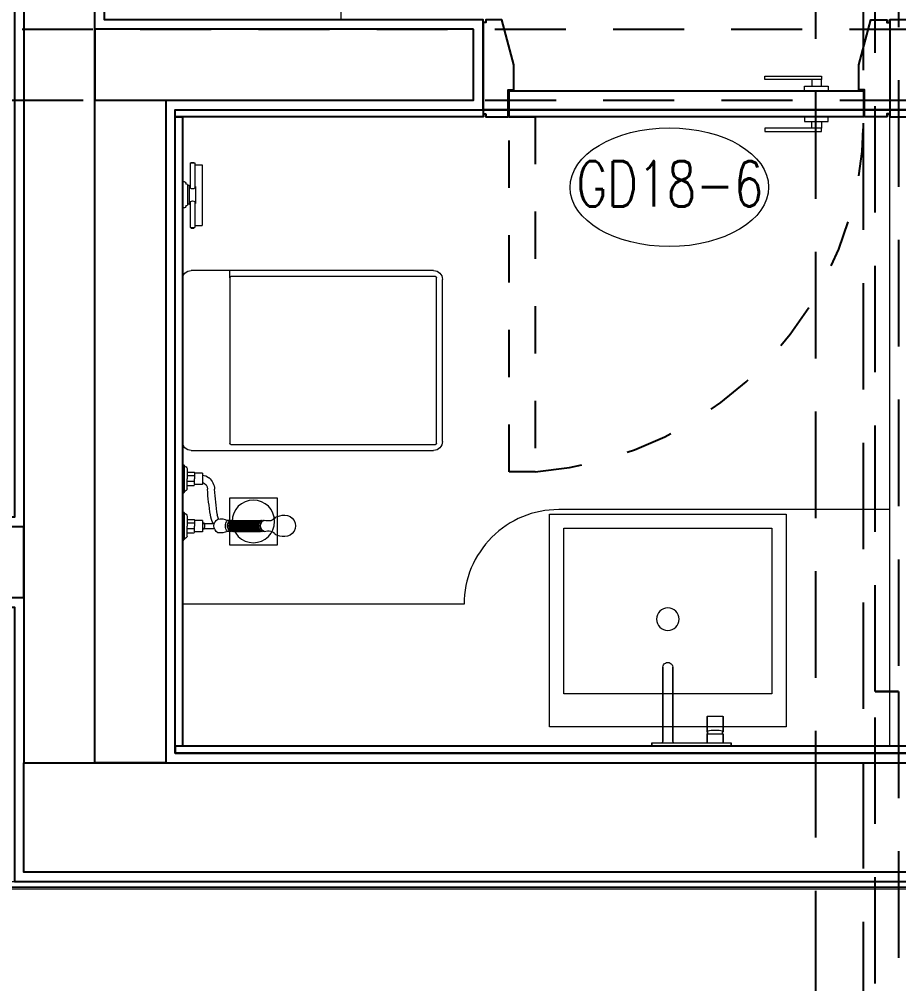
# Model space of a CAD drawing. Header units: metres. Extents: x 42 to 199, y -121 to 268.
# Drawn here: x 83.711 to 85.571, y -58.629 to -56.591 of the extents above; entities that cross this region are included whole.
import ezdxf
from ezdxf.enums import TextEntityAlignment as Align

# ---------------------------------------------------------------- set-up
doc = ezdxf.new("R2010")
doc.units = ezdxf.units.M
doc.header["$LTSCALE"] = 0.3
doc.linetypes.add('HIDDEN', pattern=[0.375, 0.25, -0.125])
doc.layers.get('0').update_dxf_attribs({"color": 8})
for name, color, linetype, lineweight in [('A-DOOR TAGS', 8, 'Continuous', 9), ('A-Furniture', 8, 'Continuous', 0), ('A-Plumbing Fixtures', 8, 'Continuous', 0), ('DA HOUSE ARCH LAYOUT', 8, 'Continuous', 9), ('ELEVATION 3', 8, 'Continuous', 13)]:
    doc.layers.add(name, color=color, linetype=linetype, lineweight=lineweight)
for name, color, linetype in [('A-DWV', 8, 'Continuous'), ('A-ELEVATION 3', 8, 'Continuous'), ('A-flooring', 8, 'Continuous'), ('A-Hidden-Above', 8, 'HIDDEN'), ('A-Wall-Full', 8, 'Continuous'), ('A-Wall-Plst', 8, 'Continuous')]:
    doc.layers.add(name, color=color, linetype=linetype)
doc.styles.add('RomanS-Narrow', font='romans.shx', dxfattribs={"width": 0.75})

# ---------------------------------------------------------------- blocks, each defined once
blk = doc.blocks.new('RED_ROSETTA_PV_XREF 22.07.21$0$A$C7F376221-flat-2-flat-1-flat-1-flat-1-flat-1-flat-1-flat-1')
at = {"color": 4, "ltscale": 0.5}
for p, q in [((0.45, 0.5), (0, 0.5)), ((0, 0.5), (0, 0)), ((0.45, 0), (0.45, 0.5)), ((0.38, 0.47), (0.03, 0.47)), ((0.03, 0.47), (0.03, 0.03)), ((0.38, 0.03), (0.38, 0.47)), ((0.4839, 0.2837), (0.4836, 0.283)), ((0.4836, 0.283), (0.4836, 0.2828)), ((0.4836, 0.2828), (0.4836, 0.2823)), ((0.4836, 0.2823), (0.4836, 0.2815)), ((0.4836, 0.2815), (0.4836, 0.2805)), ((0.4836, 0.2805), (0.4836, 0.2793)), ((0.4836, 0.2793), (0.4836, 0.278)), ((0.4836, 0.278), (0.4836, 0.2635)), ((0.4836, 0.278), (0.4836, 0.277)), ((0.4836, 0.278), (0.4836, 0.2635)), ((0.4836, 0.277), (0.4836, 0.2743)), ((0.4836, 0.2766), (0.4836, 0.2756)), ((0.4836, 0.2756), (0.4836, 0.273)), ((0.4836, 0.2743), (0.4836, 0.2698)), ((0.4836, 0.273), (0.4836, 0.2688)), ((0.4836, 0.2698), (0.4836, 0.2639)), ((0.4836, 0.2688), (0.4836, 0.2635)), ((0.4836, 0.266), (0.4836, 0.2654)), ((0.4836, 0.2654), (0.4836, 0.2639)), ((0.4846, 0.284), (0.4839, 0.2837)), ((0.4839, 0.2837), (0.4839, 0.2835)), ((0.4839, 0.2835), (0.4839, 0.2829)), ((0.4839, 0.2829), (0.4839, 0.282)), ((0.4839, 0.282), (0.4839, 0.2808)), ((0.4839, 0.2808), (0.4839, 0.2795)), ((0.4839, 0.2795), (0.4839, 0.278)), ((0.4839, 0.278), (0.4839, 0.2)), ((0.4839, 0.278), (0.4839, 0.2)), ((0.4906, 0.284), (0.4846, 0.284)), ((0.4846, 0.284), (0.4906, 0.284)), ((0.4906, 0.284), (0.4906, 0.2838)), ((0.4906, 0.2838), (0.4906, 0.2832)), ((0.4906, 0.2832), (0.4906, 0.2822)), ((0.4906, 0.2822), (0.4906, 0.281)), ((0.4906, 0.281), (0.4906, 0.2795)), ((0.4906, 0.2795), (0.4906, 0.278)), ((0.4906, 0.278), (0.4906, 0.2)), ((0.4906, 0.278), (0.4906, 0.2)), ((0.3139, 0.2527), (0.3136, 0.25)), ((0.3139, 0.2527), (0.3136, 0.25)), ((0.3136, 0.25), (0.3139, 0.2473)), ((0.3136, 0.25), (0.3139, 0.2473)), ((0.3149, 0.2552), (0.3139, 0.2527)), ((0.3149, 0.2552), (0.3139, 0.2527)), ((0.3139, 0.2473), (0.3149, 0.2448)), ((0.3139, 0.2473), (0.3149, 0.2448)), ((0.3165, 0.2574), (0.3149, 0.2552)), ((0.3149, 0.2448), (0.3165, 0.2426)), ((0.3185, 0.2591), (0.3165, 0.2574)), ((0.3209, 0.2601), (0.3185, 0.2591)), ((0.3234, 0.2605), (0.3209, 0.2601)), ((0.3376, 0.2605), (0.3234, 0.2605)), ((0.3234, 0.2605), (0.3376, 0.2605)), ((0.3395, 0.2605), (0.3376, 0.2605)), ((0.3376, 0.2605), (0.3395, 0.2605)), ((0.3419, 0.2605), (0.3395, 0.2605)), ((0.3395, 0.2605), (0.3419, 0.2605)), ((0.3419, 0.2605), (0.3447, 0.2605)), ((0.3447, 0.2605), (0.3419, 0.2605)), ((0.3447, 0.2605), (0.348, 0.2605)), ((0.348, 0.2605), (0.3447, 0.2605)), ((0.3516, 0.2605), (0.348, 0.2605)), ((0.348, 0.2605), (0.3516, 0.2605)), ((0.3554, 0.2605), (0.3516, 0.2605)), ((0.3516, 0.2605), (0.3554, 0.2605)), ((0.3554, 0.2605), (0.3595, 0.2605)), ((0.3595, 0.2605), (0.3554, 0.2605)), ((0.3595, 0.2605), (0.3638, 0.2605)), ((0.3638, 0.2605), (0.3595, 0.2605)), ((0.3638, 0.2605), (0.3681, 0.2605)), ((0.3681, 0.2605), (0.3638, 0.2605)), ((0.3681, 0.2605), (0.4801, 0.2605)), ((0.4801, 0.2605), (0.3681, 0.2605)), ((0.4806, 0.2605), (0.4801, 0.2605)), ((0.4801, 0.2605), (0.4806, 0.2605)), ((0.4814, 0.2607), (0.4806, 0.2605)), ((0.4824, 0.2612), (0.4814, 0.2607)), ((0.4832, 0.2622), (0.4824, 0.2612)), ((0.4836, 0.2635), (0.4832, 0.2622)), ((0.4836, 0.2646), (0.4836, 0.2641)), ((0.4836, 0.2641), (0.4836, 0.2635)), ((0.4836, 0.2639), (0.4836, 0.2613)), ((0.4836, 0.2639), (0.4836, 0.2572)), ((0.4836, 0.2613), (0.4836, 0.258)), ((0.4836, 0.258), (0.4836, 0.2541)), ((0.4836, 0.2572), (0.4836, 0.25)), ((0.4836, 0.2541), (0.4836, 0.25)), ((0.4836, 0.25), (0.4836, 0.2428)), ((0.4836, 0.25), (0.4836, 0.2459)), ((0.4836, 0.2459), (0.4836, 0.242)), ((0.3165, 0.2426), (0.3185, 0.2409)), ((0.3185, 0.2409), (0.3209, 0.2399)), ((0.3209, 0.2399), (0.3234, 0.2395)), ((0.3234, 0.2395), (0.3376, 0.2395)), ((0.3376, 0.2395), (0.3234, 0.2395)), ((0.3395, 0.2395), (0.3376, 0.2395)), ((0.3376, 0.2395), (0.3395, 0.2395)), ((0.3419, 0.2395), (0.3395, 0.2395)), ((0.3395, 0.2395), (0.3419, 0.2395)), ((0.3419, 0.2395), (0.3447, 0.2395)), ((0.3447, 0.2395), (0.3419, 0.2395)), ((0.3447, 0.2395), (0.348, 0.2395)), ((0.348, 0.2395), (0.3447, 0.2395)), ((0.348, 0.2395), (0.3516, 0.2395)), ((0.3516, 0.2395), (0.348, 0.2395)), ((0.3516, 0.2395), (0.3554, 0.2395)), ((0.3554, 0.2395), (0.3516, 0.2395)), ((0.3595, 0.2395), (0.3554, 0.2395)), ((0.3554, 0.2395), (0.3595, 0.2395)), ((0.3638, 0.2395), (0.3595, 0.2395)), ((0.3595, 0.2395), (0.3638, 0.2395)), ((0.3638, 0.2395), (0.3681, 0.2395)), ((0.3681, 0.2395), (0.3638, 0.2395)), ((0.3681, 0.2395), (0.4801, 0.2395)), ((0.4801, 0.2395), (0.3681, 0.2395)), ((0.4801, 0.2395), (0.4806, 0.2395)), ((0.4806, 0.2395), (0.4801, 0.2395)), ((0.4806, 0.2395), (0.4814, 0.2393)), ((0.4814, 0.2393), (0.4824, 0.2388)), ((0.4824, 0.2388), (0.4832, 0.2378)), ((0.4832, 0.2378), (0.4836, 0.2365)), ((0.4836, 0.2428), (0.4836, 0.2361)), ((0.4836, 0.242), (0.4836, 0.2387)), ((0.4836, 0.2387), (0.4836, 0.2361)), ((0.4836, 0.2365), (0.4836, 0.2312)), ((0.4836, 0.2365), (0.4836, 0.2359)), ((0.4836, 0.2365), (0.4836, 0.2)), ((0.4836, 0.2361), (0.4836, 0.2346)), ((0.4836, 0.2361), (0.4836, 0.2302)), ((0.4836, 0.2359), (0.4836, 0.2354)), ((0.4836, 0.2346), (0.4836, 0.234)), ((0.4836, 0.2312), (0.4836, 0.227)), ((0.4836, 0.2302), (0.4836, 0.2257)), ((0.4836, 0.227), (0.4836, 0.2244)), ((0.4836, 0.2257), (0.4836, 0.223)), ((0.4836, 0.2244), (0.4836, 0.2234)), ((0.4836, 0.223), (0.4836, 0.222)), ((0.4836, 0.2), (0.4836, 0.167)), ((0.4839, 0.2), (0.4839, 0.122)), ((0.4906, 0.2), (0.4906, 0.122)), ((0.4278, 0.1667), (0.4276, 0.1662)), ((0.4276, 0.1662), (0.4276, 0.15)), ((0.4282, 0.167), (0.4278, 0.1667)), ((0.4301, 0.167), (0.4282, 0.167)), ((0.4282, 0.167), (0.4301, 0.167)), ((0.4435, 0.167), (0.4301, 0.167)), ((0.4301, 0.167), (0.4435, 0.167)), ((0.4435, 0.167), (0.4465, 0.167)), ((0.4465, 0.167), (0.4435, 0.167)), ((0.4606, 0.167), (0.4465, 0.167)), ((0.4465, 0.167), (0.4606, 0.167)), ((0.4586, 0.1647), (0.4577, 0.162)), ((0.4595, 0.1664), (0.4586, 0.1647)), ((0.4606, 0.166), (0.4592, 0.1658)), ((0.4606, 0.167), (0.4595, 0.1664)), ((0.4606, 0.167), (0.4606, 0.1664)), ((0.4606, 0.1664), (0.4606, 0.166)), ((0.4646, 0.166), (0.4606, 0.166)), ((0.4606, 0.166), (0.4646, 0.166)), ((0.4648, 0.1668), (0.4646, 0.1663)), ((0.4646, 0.1663), (0.4646, 0.166)), ((0.4646, 0.166), (0.4646, 0.1654)), ((0.4646, 0.1654), (0.4646, 0.1639)), ((0.4646, 0.1639), (0.4646, 0.1613)), ((0.4653, 0.167), (0.4648, 0.1668)), ((0.4648, 0.1668), (0.4648, 0.1662)), ((0.4648, 0.1662), (0.4648, 0.1645)), ((0.4648, 0.1645), (0.4648, 0.1619)), ((0.4653, 0.167), (0.4836, 0.167)), ((0.4836, 0.167), (0.4653, 0.167)), ((0.4836, 0.178), (0.4836, 0.177)), ((0.4836, 0.177), (0.4836, 0.1743)), ((0.4836, 0.1766), (0.4836, 0.1756)), ((0.4836, 0.1756), (0.4836, 0.173)), ((0.4836, 0.1743), (0.4836, 0.1698)), ((0.4836, 0.173), (0.4836, 0.1688)), ((0.4836, 0.1698), (0.4836, 0.1639)), ((0.4836, 0.1688), (0.4836, 0.167)), ((0.4836, 0.1675), (0.4836, 0.1669)), ((0.4836, 0.1675), (0.4836, 0.167)), ((0.4836, 0.1669), (0.4836, 0.1652)), ((0.4836, 0.1652), (0.4836, 0.1624)), ((0.4836, 0.1639), (0.4836, 0.1572)), ((0.4276, 0.15), (0.4276, 0.1338)), ((0.4567, 0.1544), (0.4566, 0.15)), ((0.4566, 0.15), (0.4567, 0.1456)), ((0.4571, 0.1584), (0.4567, 0.1544)), ((0.4567, 0.1456), (0.4571, 0.1416)), ((0.4577, 0.162), (0.4571, 0.1584)), ((0.4646, 0.1613), (0.4646, 0.1579)), ((0.4646, 0.1579), (0.4646, 0.1541)), ((0.4646, 0.1541), (0.4646, 0.15)), ((0.4646, 0.15), (0.4646, 0.1459)), ((0.4646, 0.1459), (0.4646, 0.1421)), ((0.4648, 0.1619), (0.4648, 0.1584)), ((0.4648, 0.1584), (0.4648, 0.1543)), ((0.4648, 0.1543), (0.4648, 0.15)), ((0.4648, 0.15), (0.4648, 0.1457)), ((0.4648, 0.1457), (0.4648, 0.1417)), ((0.4836, 0.1624), (0.4836, 0.1588)), ((0.4836, 0.1588), (0.4836, 0.1545)), ((0.4836, 0.1572), (0.4836, 0.15)), ((0.4836, 0.1545), (0.4836, 0.15)), ((0.4836, 0.15), (0.4836, 0.1428)), ((0.4836, 0.15), (0.4836, 0.1455)), ((0.4836, 0.1455), (0.4836, 0.1412)), ((0.4836, 0.1428), (0.4836, 0.1361)), ((0.4276, 0.1338), (0.4278, 0.1333)), ((0.4278, 0.1333), (0.4282, 0.133)), ((0.4282, 0.133), (0.4301, 0.133)), ((0.4301, 0.133), (0.4282, 0.133)), ((0.4465, 0.133), (0.4301, 0.133)), ((0.4301, 0.133), (0.4465, 0.133)), ((0.4465, 0.133), (0.4606, 0.133)), ((0.4606, 0.133), (0.4465, 0.133)), ((0.4571, 0.1416), (0.4577, 0.138)), ((0.4577, 0.138), (0.4586, 0.1353)), ((0.4586, 0.1353), (0.4595, 0.1336)), ((0.4592, 0.1342), (0.4606, 0.134)), ((0.4595, 0.1336), (0.4606, 0.133)), ((0.4646, 0.134), (0.4606, 0.134)), ((0.4606, 0.134), (0.4606, 0.1336)), ((0.4606, 0.134), (0.4646, 0.134)), ((0.4606, 0.1336), (0.4606, 0.133)), ((0.4646, 0.1421), (0.4646, 0.1387)), ((0.4646, 0.1387), (0.4646, 0.1361)), ((0.4646, 0.1361), (0.4646, 0.1346)), ((0.4646, 0.1346), (0.4646, 0.134)), ((0.4646, 0.134), (0.4646, 0.1338)), ((0.4646, 0.1338), (0.4648, 0.1333)), ((0.4648, 0.1417), (0.4648, 0.1382)), ((0.4648, 0.1382), (0.4648, 0.1355)), ((0.4648, 0.1355), (0.4648, 0.1339)), ((0.4648, 0.1339), (0.4648, 0.1333)), ((0.4648, 0.1333), (0.4653, 0.133)), ((0.4653, 0.133), (0.4836, 0.133)), ((0.4836, 0.133), (0.4653, 0.133)), ((0.4836, 0.1412), (0.4836, 0.1376)), ((0.4836, 0.1376), (0.4836, 0.1348)), ((0.4836, 0.1361), (0.4836, 0.1302)), ((0.4836, 0.1348), (0.4836, 0.1331)), ((0.4836, 0.1331), (0.4836, 0.1325)), ((0.4836, 0.133), (0.4836, 0.122)), ((0.4836, 0.133), (0.4836, 0.1312)), ((0.4836, 0.133), (0.4836, 0.1325)), ((0.4836, 0.1312), (0.4836, 0.127)), ((0.4836, 0.1302), (0.4836, 0.1257)), ((0.4836, 0.127), (0.4836, 0.1244)), ((0.4836, 0.1257), (0.4836, 0.123)), ((0.4836, 0.1244), (0.4836, 0.1234)), ((0.4836, 0.123), (0.4836, 0.122)), ((0.4836, 0.122), (0.4836, 0.1207)), ((0.4836, 0.1207), (0.4836, 0.1195)), ((0.4836, 0.1195), (0.4836, 0.1185)), ((0.4836, 0.1185), (0.4836, 0.1177)), ((0.4836, 0.1177), (0.4836, 0.1172)), ((0.4836, 0.1172), (0.4836, 0.117)), ((0.4836, 0.117), (0.4839, 0.1163)), ((0.4839, 0.122), (0.4839, 0.1205)), ((0.4839, 0.1205), (0.4839, 0.1192)), ((0.4839, 0.1192), (0.4839, 0.118)), ((0.4839, 0.118), (0.4839, 0.1171)), ((0.4839, 0.1171), (0.4839, 0.1165)), ((0.4839, 0.1165), (0.4839, 0.1163)), ((0.4839, 0.1163), (0.4846, 0.116)), ((0.4846, 0.116), (0.4906, 0.116)), ((0.4906, 0.116), (0.4846, 0.116)), ((0.4906, 0.122), (0.4906, 0.1205)), ((0.4906, 0.1205), (0.4906, 0.119)), ((0.4906, 0.119), (0.4906, 0.1178)), ((0.4906, 0.1178), (0.4906, 0.1168)), ((0.4906, 0.1168), (0.4906, 0.1162)), ((0.4906, 0.1162), (0.4906, 0.116)), ((0.03, 0.03), (0.38, 0.03)), ((0, 0), (0.45, 0))]:
    blk.add_line(p, q, dxfattribs=at)
blk.add_circle((0.2223, 0.25), 0.0237, dxfattribs=at)
blk = doc.blocks.new('zw$81B5-flat-1-flat-1-flat-1-flat-1-flat-1-flat-1-flat-1')
at = {"color": 4}
for p, q in [((-0.543, -0.0173), (-0.2005, -0.0173)), ((-0.5618, -0.5486), (-0.5618, -0.0361)), ((-0.5493, -0.4648), (-0.5493, -0.0323)), ((-0.5468, -0.0298), (-0.1968, -0.0298)), ((-0.1943, -0.0323), (-0.1943, -0.4648)), ((-0.1818, -0.0361), (-0.1818, -0.5486)), ((-0.7329, -0.459), (-0.7329, -0.4021)), ((-0.7327, -0.4595), (-0.7327, -0.4024)), ((-0.7322, -0.4604), (-0.7322, -0.403)), ((-0.7314, -0.4615), (-0.7314, -0.4038)), ((-0.7303, -0.4629), (-0.7303, -0.4048)), ((-0.7289, -0.4641), (-0.7289, -0.4057)), ((-0.7272, -0.4651), (-0.7272, -0.4066)), ((-0.7254, -0.4659), (-0.7254, -0.4072)), ((-0.7175, -0.466), (-0.7175, -0.4073)), ((-0.7156, -0.4652), (-0.7156, -0.4067)), ((-0.7139, -0.4642), (-0.7139, -0.4058)), ((-0.7125, -0.4629), (-0.7125, -0.4048)), ((-0.7113, -0.4615), (-0.7113, -0.4038)), ((-0.7103, -0.4601), (-0.7103, -0.4028)), ((-0.7098, -0.459), (-0.7098, -0.4021)), ((-0.7235, -0.4664), (-0.7235, -0.4077)), ((-0.7215, -0.4666), (-0.7215, -0.4078)), ((-0.7195, -0.4664), (-0.7195, -0.4077)), ((-0.7329, -0.4664), (-0.7329, -0.4722)), ((-0.7098, -0.4664), (-0.7098, -0.4722)), ((-0.1968, -0.4673), (-0.5468, -0.4673)), ((-0.1968, -0.4673), (-0.1818, -0.4673)), ((-0.7268, -0.5219), (-0.7268, -0.4997)), ((-0.7166, -0.5219), (-0.7166, -0.4999)), ((-0.7098, -0.5246), (-0.7336, -0.5246)), ((-0.7336, -0.5246), (-0.7336, -0.5415)), ((-0.7098, -0.5246), (-0.7098, -0.5415)), ((-0.6098, -0.5246), (-0.6336, -0.5246)), ((-0.6336, -0.5246), (-0.6336, -0.5415)), ((-0.6098, -0.5246), (-0.6098, -0.5415)), ((0.0415, -0.5256), (-0.0866, -0.5255)), ((-0.0865, -0.5409), (-0.0865, -0.5255)), ((0.0415, -0.5256), (0.0005, -0.5256)), ((0.0415, -0.5409), (0.0415, -0.5255)), ((-0.7358, -0.5572), (-0.7358, -0.5426)), ((-0.7336, -0.5415), (-0.7217, -0.5415)), ((-0.7277, -0.5415), (-0.7277, -0.5572)), ((-0.7098, -0.5415), (-0.7217, -0.5415)), ((-0.7158, -0.5415), (-0.7158, -0.5572)), ((-0.7076, -0.5572), (-0.7076, -0.5426)), ((-0.6358, -0.5572), (-0.6358, -0.5426)), ((-0.6336, -0.5415), (-0.6217, -0.5415)), ((-0.6277, -0.5415), (-0.6277, -0.5572)), ((-0.6098, -0.5415), (-0.6217, -0.5415)), ((-0.6158, -0.5415), (-0.6158, -0.5572)), ((-0.6076, -0.5572), (-0.6076, -0.5426)), ((-0.091, -0.5509), (-0.091, -0.5409)), ((-0.0358, -0.5409), (-0.091, -0.5409)), ((-0.0037, -0.5398), (-0.0397, -0.5398)), ((0.046, -0.5409), (-0.0077, -0.5409)), ((0.046, -0.5509), (0.046, -0.5409)), ((-0.7513, -0.5673), (-0.7513, -0.5646)), ((-0.7513, -0.5673), (-0.6923, -0.5673)), ((-0.6945, -0.5634), (-0.7491, -0.5634)), ((-0.7433, -0.5572), (-0.7218, -0.5572)), ((-0.7003, -0.5572), (-0.7218, -0.5572)), ((-0.6923, -0.5673), (-0.6923, -0.5646)), ((-0.6513, -0.5673), (-0.6513, -0.5646)), ((-0.6513, -0.5673), (-0.5923, -0.5673)), ((-0.5945, -0.5634), (-0.6491, -0.5634)), ((-0.6433, -0.5572), (-0.6218, -0.5572)), ((-0.6003, -0.5572), (-0.6218, -0.5572)), ((-0.5923, -0.5673), (-0.5923, -0.5646)), ((-0.2005, -0.5673), (-0.543, -0.5673)), ((-0.0358, -0.5509), (-0.091, -0.5509)), ((-0.0492, -0.5633), (-0.0492, -0.5673)), ((0.0058, -0.5673), (-0.0492, -0.5673)), ((0.0003, -0.5568), (-0.0437, -0.5568)), ((-0.0017, -0.5528), (-0.0417, -0.5528)), ((-0.0417, -0.5528), (-0.0417, -0.5568)), ((0.046, -0.5509), (-0.0077, -0.5509)), ((-0.0017, -0.5528), (-0.0017, -0.5568)), ((0.0058, -0.5633), (0.0058, -0.5673))]:
    blk.add_line(p, q, dxfattribs=at)
blk.add_lwpolyline([(-0.6618, -0.4673), (-0.6618, -0.3673), (-0.7618, -0.3673), (-0.7618, -0.4673)], close=True, dxfattribs=at)
for points in [[(-0.091, -0.5489), (-0.092, -0.5489), (-0.092, -0.5429), (-0.091, -0.5429)], [(0.046, -0.5489), (0.047, -0.5489), (0.047, -0.5429), (0.046, -0.5429)]]:
    blk.add_lwpolyline(points, dxfattribs=at)
blk.add_circle((-0.7118, -0.4173), 0.045, dxfattribs=at)
for centre, radius, start, end in [((-0.543, -0.0361), 0.0188, 90, 180), ((-0.2005, -0.0361), 0.0188, 0, 90), ((-0.5468, -0.0323), 0.0025, 90, 180), ((-0.1968, -0.0323), 0.0025, 0, 90), ((-0.7213, -0.3507), 0.0225, 359.1351, 180.8649), ((-0.7011, -0.352), 0.0427, 178.7483, 206.4876), ((-0.7414, -0.352), 0.0427, 333.5124, 1.2517), ((-0.7485, -0.3854), 0.017, 16.288, 57.3519), ((-0.7791, -0.3852), 0.0471, 348.3571, 5.6253), ((-0.6636, -0.3852), 0.0471, 174.3747, 191.6429), ((-0.6942, -0.3854), 0.017, 122.6481, 163.712), ((-0.7308, -0.3984), 0.0028, 137.3065, 222.6935), ((-0.7317, -0.3956), 0.0015, 143.1441, 216.8559), ((-0.7317, -0.4012), 0.0015, 143.1441, 216.8559), ((-0.7213, -0.3897), 0.0126, 203.4368, 336.5632), ((-0.7213, -0.3908), 0.0129, 206.3551, 333.6449), ((-0.7213, -0.3928), 0.0138, 213.1371, 326.8629), ((-0.7213, -0.3932), 0.0146, 217.5398, 322.4602), ((-0.711, -0.3956), 0.0015, 323.1441, 36.8559), ((-0.7118, -0.3984), 0.0028, 317.3065, 42.6935), ((-0.711, -0.4012), 0.0015, 323.1441, 36.8559), ((-0.7308, -0.4627), 0.0028, 137.3065, 222.6935), ((-0.7317, -0.4599), 0.0015, 143.1441, 216.8559), ((-0.7317, -0.4655), 0.0015, 143.1441, 216.8559), ((-0.7213, -0.454), 0.0126, 203.4368, 336.5632), ((-0.7213, -0.455), 0.0129, 206.3551, 333.6449), ((-0.7213, -0.457), 0.0138, 213.1371, 326.8629), ((-0.7213, -0.4575), 0.0146, 217.5398, 322.4602), ((-0.711, -0.4599), 0.0015, 323.1441, 36.8559), ((-0.7118, -0.4627), 0.0028, 317.3065, 42.6935), ((-0.711, -0.4655), 0.0015, 323.1441, 36.8559), ((-0.5468, -0.4648), 0.0025, 180, 270), ((-0.1968, -0.4648), 0.0025, 270, 0), ((-0.7056, -0.4862), 0.0307, 152.7727, 191.5996), ((-0.7213, -0.4589), 0.0176, 229.0147, 310.9853), ((-0.7369, -0.4862), 0.0307, 348.4004, 27.2273), ((-0.7213, -0.4839), 0.0167, 210.5106, 329.4894), ((-0.6932, -0.4637), 0.0448, 238.5932, 263.7686), ((-0.6949, -0.4669), 0.0268, 244.0824, 263.2266), ((-0.5028, 0.9912), 1.4974, 262.5073, 264.5933), ((-0.6006, 0.1115), 0.6274, 261.0603, 266.0403), ((-0.6441, -0.5317), 0.0321, 39.6697, 89.6336), ((-0.7217, -0.5305), 0.01, 35.7762, 144.2238), ((-0.6437, -0.5296), 0.0153, 19.0504, 90.6085), ((-0.6386, -0.5265), 0.0245, 4.3011, 38.585), ((-0.732, -0.5471), 0.00586, 105.9076, 129.9207), ((-0.7114, -0.5471), 0.00586, 50.0793, 74.0924), ((-0.632, -0.5471), 0.00586, 105.9076, 129.9207), ((-0.6114, -0.5471), 0.00586, 50.0793, 74.0924), ((-0.543, -0.5486), 0.0188, 180, 270), ((-0.2005, -0.5486), 0.0188, 270, 0), ((-0.0447, -0.5457), 0.00768, 39.5857, 50.1197), ((-0.0442, -0.5459), 0.00975, 329.1554, 30.8446), ((0.0007, -0.5459), 0.00975, 149.1554, 210.8446), ((0.0012, -0.5457), 0.00768, 129.8803, 141.0583), ((-0.7492, -0.5658), 0.00241, 88.0282, 152.0821), ((-0.7368, -0.5693), 0.0138, 118.3436, 154.2104), ((-0.7068, -0.5693), 0.0138, 25.7896, 61.6564), ((-0.6944, -0.5658), 0.00241, 27.9179, 91.9718), ((-0.6492, -0.5658), 0.00241, 88.0282, 152.0821), ((-0.6368, -0.5693), 0.0138, 118.3436, 154.2104), ((-0.6068, -0.5693), 0.0138, 25.7896, 61.6564), ((-0.5944, -0.5658), 0.00241, 27.9179, 91.9718), ((-0.0449, -0.564), 0.00443, 107.7746, 170.8611), ((-0.0475, -0.5562), 0.00383, 289.8198, 350.7712), ((-0.0447, -0.5457), 0.00768, 292.3879, 317.6995), ((0.0012, -0.5457), 0.00768, 222.3005, 247.6121), ((0.004, -0.5562), 0.00383, 189.2288, 250.1802), ((0.0014, -0.564), 0.00443, 9.1389, 72.2254)]:
    blk.add_arc(centre, radius, start, end, dxfattribs=at)
blk = doc.blocks.new('FK_R_BLR_FINAL FLOOR PLANS_24.09.2020$0$Door Legend-flat-46')
at = {"color": 8, "linetype": 'ByBlock'}
blk.add_ellipse((-0.0021, 0.106), major_axis=(0.21, 0.0004), ratio=0.597277, start_param=-3.141592653589793, end_param=3.141592653589793, dxfattribs=at)
blk = doc.blocks.new('HANDLE DOOR')
for points in [[(-51814.5, 3550.6), (-51864.5, 3550.6), (-51864.5, 3540.6), (-51814.5, 3540.6)], [(-51948.5, 3519.8), (-51828.5, 3519.8), (-51828.5, 3526.5), (-51948.5, 3526.5)], [(-51828.5, 3526.5), (-51849, 3526.5), (-51849, 3540.6), (-51828.5, 3540.6)]]:
    blk.add_lwpolyline(points, close=True)
blk = doc.blocks.new('SCREEN')
at = {"layer": 'A-Hidden-Above', "color": 8, "ltscale": 3}
for points in [[(185.4461, -181.6803), (185.3461, -181.7699), (185.3461, -152.8231), (185.446, -152.9231)], [(185.471, -157.8366), (185.471, -156.2071), (185.521, -156.2071), (185.521, -157.8366)], [(185.471, -159.4661), (185.471, -157.8366), (185.521, -157.8366), (185.521, -159.4661)]]:
    blk.add_lwpolyline(points, close=True, dxfattribs=at)
blk.add_lwpolyline([(209.756, -153.523), (209.756, -152.9231), (185.446, -152.9231), (185.446, -172.9831), (193.436, -172.9831), (193.436, -168.9831)], dxfattribs=at)
blk = doc.blocks.new('DA HOUSE ARCH LAYOUT')
at = {"layer": 'A-DWV', "color": 8, "linetype": 'Continuous'}
for points in [[(-12.4481, 3.8372), (-12.4481, 3.8312), (-12.4011, 3.8312), (-12.4011, 3.8882), (-12.3891, 3.8882), (-12.3891, 3.9412), (-12.4141, 4.0362), (-12.4481, 4.0362), (-12.4481, 4.0302), (-12.4541, 4.0302), (-12.4541, 3.8372)], [(-11.6471, 3.8312), (-11.6471, 3.8882), (-11.6591, 3.8882), (-11.6591, 3.9412), (-11.6341, 4.0362), (-11.6001, 4.0362), (-11.6001, 4.0302), (-11.5941, 4.0302), (-11.5941, 3.8372), (-11.6001, 3.8372), (-11.6001, 3.8312)], [(-12.3991, 3.8862), (-11.6491, 3.8862), (-11.6491, 3.8312), (-12.3991, 3.8312)]]:
    blk.add_lwpolyline(points, close=True, dxfattribs=at)
at = {"layer": 'A-ELEVATION 3', "color": 8, "ltscale": 0.25}
blk.add_line((-12.4541, 3.8462), (-11.5941, 3.8462), dxfattribs=at)
at = {"layer": 'A-ELEVATION 3', "color": 8}
blk.add_line((-11.5941, 3.8462), (-12.4541, 3.8462), dxfattribs=at)
at = {"layer": 'A-flooring', "color": 8, "ltscale": 0.25}
for points in [[(-13.1049, 3.8462), (-12.4541, 3.8462), (-12.4541, 3.8312), (-13.1049, 3.8312)], [(-10.4448, 3.8462), (-11.5941, 3.8462), (-11.5941, 3.8312), (-10.4448, 3.8312)], [(-13.1049, 2.4862), (-10.4449, 2.4862), (-10.4449, 2.5012), (-13.1049, 2.5012)]]:
    blk.add_lwpolyline(points, close=True, dxfattribs=at)
at = {"layer": 'A-Furniture', "color": 8}
for points in [[(-12.7549, 4.0362), (-13.2549, 4.0362), (-13.2549, 6.0567), (-12.7549, 6.0567)], [(-13.4529, 2.203), (-10.4499, 2.2029), (-10.4499, 2.1989), (-13.4569, 2.199)], [(-13.4529, 2.215), (-10.4499, 2.2149), (-10.4499, 2.2029), (-13.4529, 2.203)]]:
    blk.add_lwpolyline(points, close=True, dxfattribs=at)
at = {"layer": 'A-Hidden-Above', "color": 8, "ltscale": 2}
for p, q in [((-19.429, 4.0162), (-10.4248, 4.0162)), ((-19.4497, 3.8662), (-10.5248, 3.8662))]:
    blk.add_line(p, q, dxfattribs=at)
at = {"layer": 'A-Hidden-Above', "color": 8}
blk.add_lwpolyline([(-12.3441, 3.8312), (-12.3441, 3.0812), (-12.3991, 3.0812), (-12.3991, 3.8312)], close=True, dxfattribs=at)
blk.add_arc((-12.3982, 3.8283), 0.7491, 274.1403, 0.2191, dxfattribs=at)
at = {"layer": 'A-Plumbing Fixtures', "color": 8}
blk.add_lwpolyline([(-11.5941, 3.8312), (-10.4598, 3.8312), (-10.4598, 2.5012), (-11.5941, 2.5012)], close=True, dxfattribs=at)
at = {"layer": 'A-Wall-Full', "color": 8}
for points in [[(-13.4249, 2.4662), (-13.2749, 2.4662), (-13.2749, 5.8867), (-13.4249, 5.8867)], [(-12.4741, 4.0162), (-13.2749, 4.0162), (-13.2749, 3.8662), (-12.4741, 3.8662)], [(-13.2749, 3.8662), (-13.1249, 3.8662), (-13.1249, 2.4662), (-13.2749, 2.4662)], [(-13.4249, 2.965), (-14.2272, 2.965), (-14.2272, 2.815), (-13.4249, 2.815)], [(-13.4249, 2.4662), (-10.4249, 2.4662), (-10.4249, 2.235), (-13.4249, 2.235)]]:
    blk.add_lwpolyline(points, close=True, dxfattribs=at)
at = {"layer": 'ELEVATION 3', "color": 8}
for points in [[(-12.4491, 4.0362), (-12.4491, 4.0312), (-12.4531, 4.0312), (-12.4531, 4.0362), (-12.4541, 4.0362), (-12.4541, 4.0302), (-12.4481, 4.0302), (-12.4481, 4.0362)], [(-11.5991, 4.0362), (-11.5991, 4.0312), (-11.5951, 4.0312), (-11.5951, 4.0362), (-11.5941, 4.0362), (-11.5941, 4.0302), (-11.6001, 4.0302), (-11.6001, 4.0362)], [(-12.4491, 3.8312), (-12.4491, 3.8362), (-12.4531, 3.8362), (-12.4531, 3.8312), (-12.4541, 3.8312), (-12.4541, 3.8372), (-12.4481, 3.8372), (-12.4481, 3.8312)], [(-11.5991, 3.8312), (-11.5991, 3.8362), (-11.5951, 3.8362), (-11.5951, 3.8312), (-11.5941, 3.8312), (-11.5941, 3.8372), (-11.6001, 3.8372), (-11.6001, 3.8312)]]:
    blk.add_lwpolyline(points, close=True, dxfattribs=at)
at = {"layer": 'A-DOOR TAGS', "color": 8}
ref = blk.add_blockref('FK_R_BLR_FINAL FLOOR PLANS_24.09.2020$0$Door Legend-flat-46', (-12.058, 3.5764), dxfattribs=at)
ref.add_attrib('D1', 'GD18-6', dxfattribs={"layer": '0', "height": 0.096, "style": 'RomanS-Narrow', "width": 0.75}).set_placement((-12.059, 3.6895, 0), align=Align.MIDDLE)
at = {"layer": 'A-Hidden-Above', "color": 8, "ltscale": 0.25}
blk.add_blockref('SCREEN', (-197.0961, 160.4531), dxfattribs=at)
at = {"layer": 'A-Plumbing Fixtures', "color": 8, "lineweight": 0, "xscale": -1, "rotation": 270}
blk.add_blockref('zw$81B5-flat-1-flat-1-flat-1-flat-1-flat-1-flat-1-flat-1', (-12.5225, 3.688), dxfattribs=at)
at = {"layer": 'A-Plumbing Fixtures', "color": 8, "xscale": -1, "rotation": 90}
blk.add_blockref('RED_ROSETTA_PV_XREF 22.07.21$0$A$C7F376221-flat-2-flat-1-flat-1-flat-1-flat-1-flat-1-flat-1', (-11.8133, 2.9918), dxfattribs=at)
at = {"layer": 'ELEVATION 3', "color": 8, "yscale": 0.0009999999999999996, "zscale": 0.0009999999999999996}
for p, xscale, rotation in [((40.0909, 7.4293), -0.0009999999999999996, 179.9917667529661), ((40.0909, 0.2881), 0.0009999999999999996, 0.008233247033792442)]:
    blk.add_blockref('HANDLE DOOR', p, dxfattribs=dict(at, xscale=xscale, rotation=rotation))
at = {"layer": 'A-flooring', "color": 8, "ltscale": 0.25}
blk.add_lwpolyline([(-13.1049, 2.5012), (-13.1049, 3.8312), (-13.0899, 3.8312), (-13.0899, 2.5012)], close=True, dxfattribs=at)
at = {"layer": 'A-Plumbing Fixtures', "color": 8}
blk.add_lwpolyline([(-12.4941, 2.8012), (-13.0899, 2.8012), (-13.0899, 2.5012), (-11.5941, 2.5012), (-11.5941, 3.0012), (-12.2941, 3.0012, 0.414214)], format="xyb", close=True, dxfattribs=at)
at = {"layer": 'A-Wall-Plst', "color": 8}
for points in [[(-13.4449, 5.8667), (-13.4449, 2.985), (-14.2472, 2.985), (-14.2472, 2.215), (-14.1072, 2.215), (-14.1072, 2.795), (-13.4449, 2.795), (-13.4449, 2.215), (-10.4499, 2.215), (-10.45, -3.72)], [(-10.4497, 8.175), (-10.4498, 4.0362), (-11.5941, 4.0362), (-11.5941, 3.8462), (-10.4448, 3.8462), (-10.4449, 2.4862), (-13.1049, 2.4862), (-13.1049, 3.8462), (-12.4541, 3.8462), (-12.4541, 4.0362), (-13.2549, 4.0362), (-13.2549, 6.0567)]]:
    blk.add_lwpolyline(points, dxfattribs=at)

msp = doc.modelspace()

# ---------------------------------------------------------------- block references
at = {"layer": 'DA HOUSE ARCH LAYOUT'}
msp.add_blockref('DA HOUSE ARCH LAYOUT', (97.1462, -60.628), dxfattribs=at)

doc.saveas('drawing.dxf')
